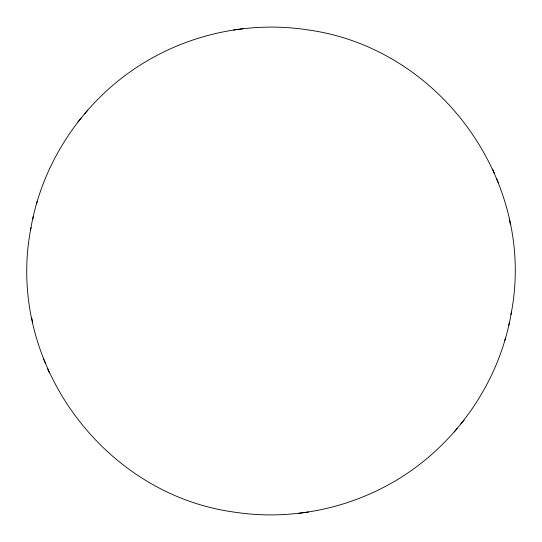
<?xml version="1.0" encoding="UTF-8"?>
<svg xmlns="http://www.w3.org/2000/svg" width="542" height="542" viewBox="0 0 542 542"><rect width="100%" height="100%" fill="white"/><g stroke="black" fill="none" stroke-linecap="round" stroke-linejoin="round"><path stroke-width="0.81" d="M30.582 229.862C5.989 360.85 101.76 493.755 233.69 512.034C285.085 520.11 338.845 510.943 384.84 486.702C451.012 452.197 499.209 385.789 511.418 312.138C536.011 181.15 440.239 48.245 308.31 29.966C255.296 21.633 199.754 31.66 152.83 57.642C88.834 92.696 42.547 157.857 30.582 229.862L31.057 227.437M32.723 219.171L33.197 216.759M508.803 325.241L509.277 322.829M510.943 314.563L511.418 312.138M36.517 203.839L37.269 201.482M504.731 340.518L505.483 338.161M77.946 121.943L81.104 118.081M84.654 113.813L87.716 110.067M454.284 431.933L457.346 428.187M460.896 423.919L464.054 420.057M238.751 29.329L243.202 28.712M298.798 513.288L308.384 511.987M233.616 30.013L238.541 29.336M492.61 169.138L494.521 173.63M496.729 178.941L498.681 183.528M43.319 358.472L45.271 363.059M47.479 368.37L49.39 372.862M509.324 219.225L510.246 224.042M31.754 317.958L32.676 322.775"/></g></svg>
